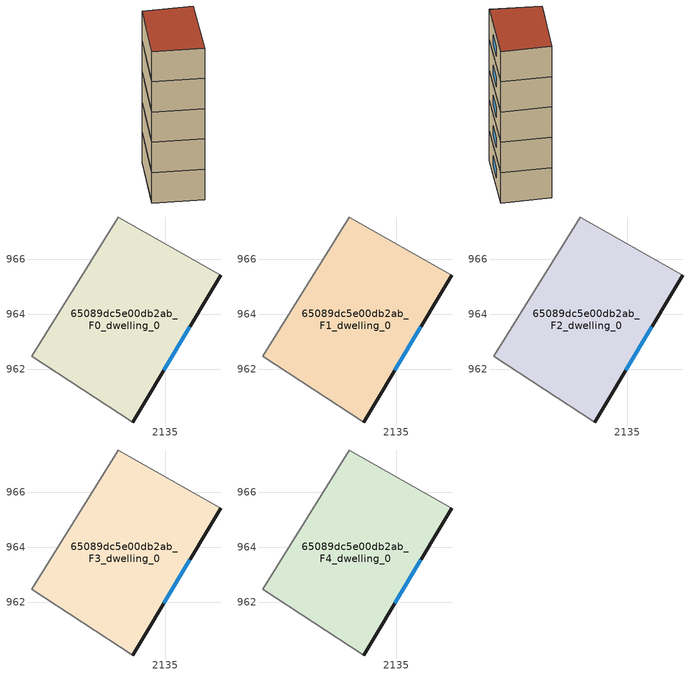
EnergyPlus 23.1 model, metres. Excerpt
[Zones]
65089dc5e00db2ab_F0_dwelling_0
 floor ground (EU_floor_Construction): 2137.02,965.42 2133.81,960.08 2130.15,962.47 2133.29,967.53 z0
 wall outside (EU_wall_Construction): 2133.81,960.08 2137.02,965.42 z0:3
 wall adiabatic (EU_wall_Construction): 2137.02,965.42 2133.29,967.53 2130.15,962.47 2133.81,960.08 z0:3
 window (EU_Window_Construction): 2134.94,961.95 2135.89,963.55 z1.05:1.95
65089dc5e00db2ab_F1_dwelling_0
 floor to 65089dc5e00db2ab_F0_dwelling_0 (EU_floor_Construction): 2137.02,965.42 2133.81,960.08 2130.15,962.47 2133.29,967.53 z3
 wall outside (EU_wall_Construction): 2133.81,960.08 2137.02,965.42 z3:6
 wall adiabatic (EU_wall_Construction): 2137.02,965.42 2133.29,967.53 2130.15,962.47 2133.81,960.08 z3:6
 window (EU_Window_Construction): 2134.94,961.95 2135.89,963.55 z4.05:4.95
65089dc5e00db2ab_F2_dwelling_0
 floor to 65089dc5e00db2ab_F1_dwelling_0 (EU_floor_Construction): 2137.02,965.42 2133.81,960.08 2130.15,962.47 2133.29,967.53 z6
 wall outside (EU_wall_Construction): 2133.81,960.08 2137.02,965.42 z6:9
 wall adiabatic (EU_wall_Construction): 2137.02,965.42 2133.29,967.53 2130.15,962.47 2133.81,960.08 z6:9
 window (EU_Window_Construction): 2134.94,961.95 2135.89,963.55 z7.05:7.95
65089dc5e00db2ab_F3_dwelling_0
 floor to 65089dc5e00db2ab_F2_dwelling_0 (EU_floor_Construction): 2137.02,965.42 2133.81,960.08 2130.15,962.47 2133.29,967.53 z9
 wall outside (EU_wall_Construction): 2133.81,960.08 2137.02,965.42 z9:12
 wall adiabatic (EU_wall_Construction): 2137.02,965.42 2133.29,967.53 2130.15,962.47 2133.81,960.08 z9:12
 window (EU_Window_Construction): 2134.94,961.95 2135.89,963.55 z10.05:10.95
65089dc5e00db2ab_F4_dwelling_0
 floor to 65089dc5e00db2ab_F3_dwelling_0 (EU_floor_Construction): 2137.02,965.42 2133.81,960.08 2130.15,962.47 2133.29,967.53 z12
 wall outside (EU_wall_Construction): 2133.81,960.08 2137.02,965.42 z12:15
 wall adiabatic (EU_wall_Construction): 2137.02,965.42 2133.29,967.53 2130.15,962.47 2133.81,960.08 z12:15
 window (EU_Window_Construction): 2134.94,961.95 2135.89,963.55 z13.05:13.95
 roof outside (EU_roof_Construction): 2133.81,960.08 2137.02,965.42 2133.29,967.53 2130.15,962.47 z15
[Building]
EU S2 Campaign: North Axis=0; Terrain=City; Solar Distribution=FullExterior
[Site:Location]
Bologna: Latitude=44.5; Longitude=11.25; Time Zone=1; Elevation=37
[SizingPeriod:WeatherFileDays]
AnnualSizingPeriod: Begin Month=1; Begin Day of Month=1; End Month=12; End Day of Month=31; Day of Week for Start Day=Monday; Use Weather File Daylight Saving Period=No; Use Weather File Rain and Snow Indicators=No
[MATERIAL]
EU_InternalMass_Material: Roughness=MediumRough; Thickness=0.1; Conductivity=1; Density=1800; Specific Heat=900; Thermal Absorptance=0.9; Solar Absorptance=0.7; Visible Absorptance=0.7
[MATERIAL:NOMASS] Roughness=MediumRough; Thermal Absorptance=0.9; Solar Absorptance=0.7; Visible Absorptance=0.7
Name | Thermal Resistance
EU_wall_NoMass | 0.890213
EU_roof_NoMass | 0.636128
EU_floor_NoMass | 0.79516
[WINDOWMATERIAL:SIMPLEGLAZINGSYSTEM]
EU_Window_SimpleGlazing: UFactor=4.49146; Solar Heat Gain Coefficient=0.85; Visible Transmittance=0.85
[CONSTRUCTION]
EU_wall_Construction: EU_wall_NoMass
EU_roof_Construction: EU_roof_NoMass
EU_floor_Construction: EU_floor_NoMass
EU_Window_Construction: EU_Window_SimpleGlazing
EU_InternalMass_Construction: EU_InternalMass_Material
[ZONE] Type=1; Multiplier=1; Ceiling Height=autocalculate; Floor Area=autocalculate; Part of Total Floor Area=Yes
Name | Volume
65089dc5e00db2ab_F0_dwelling_0 | 79.1023
65089dc5e00db2ab_F1_dwelling_0; 65089dc5e00db2ab_F2_dwelling_0; 65089dc5e00db2ab_F3_dwelling_0; 65089dc5e00db2ab_F4_dwelling_0 | 79.1016
[INTERNALMASS] Construction=EU_InternalMass_Construction; Surface Area=26.3673
Name | Zone or ZoneList
65089dc5e00db2ab_F0_dwelling_0_EU_InternalMass | 65089dc5e00db2ab_F0_dwelling_0
65089dc5e00db2ab_F1_dwelling_0_EU_InternalMass | 65089dc5e00db2ab_F1_dwelling_0
65089dc5e00db2ab_F2_dwelling_0_EU_InternalMass | 65089dc5e00db2ab_F2_dwelling_0
65089dc5e00db2ab_F3_dwelling_0_EU_InternalMass | 65089dc5e00db2ab_F3_dwelling_0
65089dc5e00db2ab_F4_dwelling_0_EU_InternalMass | 65089dc5e00db2ab_F4_dwelling_0
[OTHEREQUIPMENT] Fuel Type=Electricity; Design Level Calculation Method=Watts/Area; Power per Zone Floor Area=1; Fraction Latent=0; Fraction Radiant=0; Fraction Lost=0; Carbon Dioxide Generation Rate=0; EndUse Subcategory=EU_Step8_InternalGains
Name | Zone or ZoneList or Space or SpaceList | Schedule
EU_Step8_InternalGain_65089dc5e00db2ab_F0_dwelling_0_f000 | 65089dc5e00db2ab_F0_dwelling_0 | EU_Step8_GainSchedule_65089dc5e00db2ab_F0_dwelling_0_f000
EU_Step8_InternalGain_65089dc5e00db2ab_F1_dwelling_0_f000 | 65089dc5e00db2ab_F1_dwelling_0 | EU_Step8_GainSchedule_65089dc5e00db2ab_F1_dwelling_0_f000
EU_Step8_InternalGain_65089dc5e00db2ab_F2_dwelling_0_f000 | 65089dc5e00db2ab_F2_dwelling_0 | EU_Step8_GainSchedule_65089dc5e00db2ab_F2_dwelling_0_f000
EU_Step8_InternalGain_65089dc5e00db2ab_F3_dwelling_0_f000 | 65089dc5e00db2ab_F3_dwelling_0 | EU_Step8_GainSchedule_65089dc5e00db2ab_F3_dwelling_0_f000
EU_Step8_InternalGain_65089dc5e00db2ab_F4_dwelling_0_f000 | 65089dc5e00db2ab_F4_dwelling_0 | EU_Step8_GainSchedule_65089dc5e00db2ab_F4_dwelling_0_f000
[ZONEVENTILATION:DESIGNFLOWRATE] Schedule=EU_AlwaysOn; Design Flow Rate Calculation Method=AirChanges/Hour; Air Changes per Hour=0.718634; Ventilation Type=Natural; Fan Pressure Rise=0; Fan Total Efficiency=1; Constant Term Coefficient=1; Temperature Term Coefficient=0; Velocity Term Coefficient=0; Velocity Squared Term Coefficient=0; Minimum Indoor Temperature=-100; Maximum Indoor Temperature=100; Delta Temperature=-100; Minimum Outdoor Temperature=-100; Maximum Outdoor Temperature=100; Maximum Wind Speed=40
Name | Zone or ZoneList or Space or SpaceList
EU_ConstantAir_65089dc5e00db2ab_F0_dwelling_0 | 65089dc5e00db2ab_F0_dwelling_0
EU_ConstantAir_65089dc5e00db2ab_F1_dwelling_0 | 65089dc5e00db2ab_F1_dwelling_0
EU_ConstantAir_65089dc5e00db2ab_F2_dwelling_0 | 65089dc5e00db2ab_F2_dwelling_0
EU_ConstantAir_65089dc5e00db2ab_F3_dwelling_0 | 65089dc5e00db2ab_F3_dwelling_0
EU_ConstantAir_65089dc5e00db2ab_F4_dwelling_0 | 65089dc5e00db2ab_F4_dwelling_0
[HVACTEMPLATE:THERMOSTAT] Constant Heating Setpoint=20; Constant Cooling Setpoint=50
EU_HeatOnly_65089dc5e00db2ab_F0_dwelling_0; EU_HeatOnly_65089dc5e00db2ab_F1_dwelling_0; EU_HeatOnly_65089dc5e00db2ab_F2_dwelling_0; EU_HeatOnly_65089dc5e00db2ab_F3_dwelling_0; EU_HeatOnly_65089dc5e00db2ab_F4_dwelling_0
[HVACTEMPLATE:ZONE:IDEALLOADSAIRSYSTEM] System Availability Schedule=EU_AlwaysOn; Maximum Heating Supply Air Temperature=50; Minimum Cooling Supply Air Temperature=13; Maximum Heating Supply Air Humidity Ratio=0.0156; Minimum Cooling Supply Air Humidity Ratio=0.0077; Heating Limit=NoLimit; Cooling Limit=NoLimit; Heating Availability Schedule=EU_AlwaysOn; Cooling Availability Schedule=EU_CoolingOff; Dehumidification Control Type=ConstantSensibleHeatRatio; Cooling Sensible Heat Ratio=0.7; Dehumidification Setpoint=60; Humidification Control Type=None; Humidification Setpoint=30; Outdoor Air Method=None; Outdoor Air Flow Rate per Person=0.00944; Outdoor Air Flow Rate per Zone Floor Area=0; Outdoor Air Flow Rate per Zone=0; Demand Controlled Ventilation Type=None; Outdoor Air Economizer Type=NoEconomizer; Heat Recovery Type=None; Sensible Heat Recovery Effectiveness=0.7; Latent Heat Recovery Effectiveness=0.65
Name | Template Thermostat
65089dc5e00db2ab_F0_dwelling_0 | EU_HeatOnly_65089dc5e00db2ab_F0_dwelling_0
65089dc5e00db2ab_F1_dwelling_0 | EU_HeatOnly_65089dc5e00db2ab_F1_dwelling_0
65089dc5e00db2ab_F2_dwelling_0 | EU_HeatOnly_65089dc5e00db2ab_F2_dwelling_0
65089dc5e00db2ab_F3_dwelling_0 | EU_HeatOnly_65089dc5e00db2ab_F3_dwelling_0
65089dc5e00db2ab_F4_dwelling_0 | EU_HeatOnly_65089dc5e00db2ab_F4_dwelling_0
[SIZING:ZONE] Zone Cooling Design Supply Air Temperature Input Method=SupplyAirTemperature; Zone Cooling Design Supply Air Temperature=13; Zone Heating Design Supply Air Temperature Input Method=SupplyAirTemperature; Zone Heating Design Supply Air Temperature=50; Zone Cooling Design Supply Air Humidity Ratio=0.008; Zone Heating Design Supply Air Humidity Ratio=0.008; Cooling Design Air Flow Method=DesignDay; Cooling Design Air Flow Rate=0; Cooling Minimum Air Flow per Zone Floor Area=0.000762; Cooling Minimum Air Flow=0; Cooling Minimum Air Flow Fraction=0.2; Heating Design Air Flow Method=DesignDay; Heating Design Air Flow Rate=0; Heating Maximum Air Flow per Zone Floor Area=0.002032; Heating Maximum Air Flow=0.141576; Heating Maximum Air Flow Fraction=0.3; Account for Dedicated Outdoor Air System=No; Dedicated Outdoor Air System Control Strategy=NeutralSupplyAir; Dedicated Outdoor Air Low Setpoint Temperature for Design=autosize; Dedicated Outdoor Air High Setpoint Temperature for Design=autosize; Zone Load Sizing Method=Sensible Load Only No Latent Load; Zone Latent Cooling Design Supply Air Humidity Ratio Input Method=HumidityRatioDifference; Zone Cooling Design Supply Air Humidity Ratio Difference=0.005; Zone Latent Heating Design Supply Air Humidity Ratio Input Method=HumidityRatioDifference; Zone Humidification Design Supply Air Humidity Ratio Difference=0.005
65089dc5e00db2ab_F0_dwelling_0; 65089dc5e00db2ab_F1_dwelling_0; 65089dc5e00db2ab_F2_dwelling_0; 65089dc5e00db2ab_F3_dwelling_0; 65089dc5e00db2ab_F4_dwelling_0
[SCHEDULE:CONSTANT]
Name | Hourly Value
EU_AlwaysOn | 1
EU_CoolingOff | 0
[SCHEDULE:FILE] Column Number=1; Rows to Skip at Top=0; Number of Hours of Data=8760; Column Separator=Comma; Interpolate to Timestep=No; Minutes per Item=60; Adjust Schedule for Daylight Savings=Yes
Name | File
EU_Step8_GainSchedule_65089dc5e00db2ab_F0_dwelling_0_f000 | ../../schedules/65089dc5e00db2ab/65089dc5e00db2ab_F0_dwelling_0_f000_gain.csv
EU_Step8_GainSchedule_65089dc5e00db2ab_F1_dwelling_0_f000 | ../../schedules/65089dc5e00db2ab/65089dc5e00db2ab_F1_dwelling_0_f000_gain.csv
EU_Step8_GainSchedule_65089dc5e00db2ab_F2_dwelling_0_f000 | ../../schedules/65089dc5e00db2ab/65089dc5e00db2ab_F2_dwelling_0_f000_gain.csv
EU_Step8_GainSchedule_65089dc5e00db2ab_F3_dwelling_0_f000 | ../../schedules/65089dc5e00db2ab/65089dc5e00db2ab_F3_dwelling_0_f000_gain.csv
EU_Step8_GainSchedule_65089dc5e00db2ab_F4_dwelling_0_f000 | ../../schedules/65089dc5e00db2ab/65089dc5e00db2ab_F4_dwelling_0_f000_gain.csv
